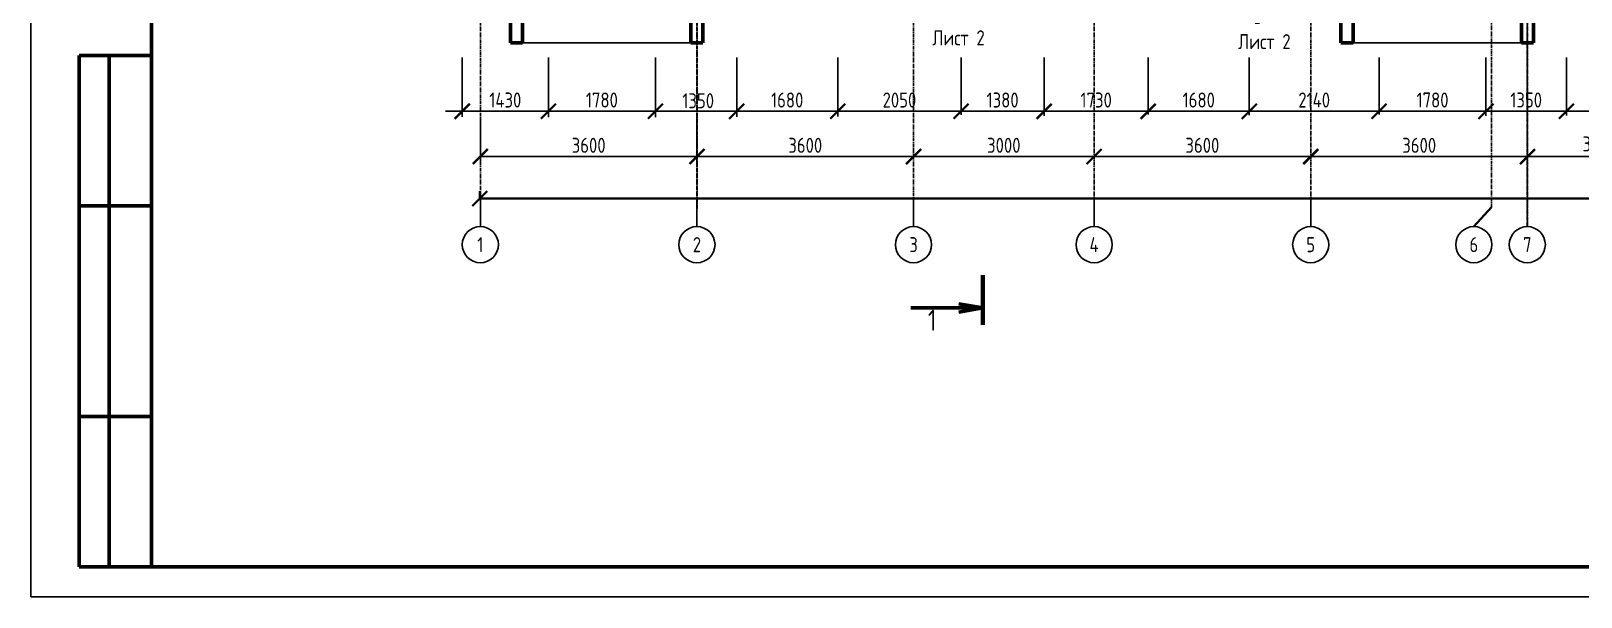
# Model space of a CAD drawing. Header units: millimetres. Extents: x 83035 to 329678, y -103769 to 22061.
# Drawn here: x 161957 to 187717, y -34451 to -25046 of the extents above; entities that cross this region are included whole.
import ezdxf

# ---------------------------------------------------------------- set-up
doc = ezdxf.new("R2010")
doc.units = ezdxf.units.MM
doc.header["$LTSCALE"] = 10
doc.linetypes.add('CENTER', pattern=[50.8, 31.75, -6.35, 6.35, -6.35])
for name, color, linetype, lineweight in [('Осевой', 4, 'CENTER', 30), ('Основной', 5, 'Continuous', 60), ('Размерный', 3, 'Continuous', 30), ('Разрез', 5, 'Continuous', 40), ('Символ разрез', 3, 'Continuous', 20), ('Символьный', 3, 'Continuous', 30), ('Текст', 244, 'Continuous', 30)]:
    doc.layers.add(name, color=color, linetype=linetype, lineweight=lineweight)
doc.styles.add('1.10', font='', dxfattribs={"height": 25})
doc.styles.add('2.5', font='', dxfattribs={"height": 250})
doc.styles.get('1.10').set_extended_font_data('GOST type A')
doc.styles.get('2.5').set_extended_font_data('GOST type A')
doc.dimstyles.new('Размеры', dxfattribs={"dimtxt": 250, "dimasz": 250, "dimexe": 125, "dimexo": 62.5, "dimgap": 62.5, "dimtad": 1, "dimtxsty": '2.5', "dimblk": 'ARCHTICK', "dimcen": 250, "dimadec": 0, "dimazin": 0, "dimtfac": 1, "dimtmove": 1, "dimatfit": 3, "dimfxl": 1.25, "dimarcsym": 0})

# ---------------------------------------------------------------- blocks, each defined once
blk = doc.blocks.new('_ArchTick')
at = {"color": 0, "linetype": 'ByBlock', "const_width": 0.15}
blk.add_lwpolyline([(-0.5, -0.5), (0.5, 0.5)], dxfattribs=at)
blk = doc.blocks.new('*D598')
at = {"layer": 'Размерный', "color": 0, "linetype": 'ByBlock', "lineweight": -2, "ltscale": 500}
for p, q in [((169125, -26380), (169125, -26255)), ((170555, -26380), (170555, -26255)), ((169125, -26380), (170555, -26380))]:
    blk.add_line(p, q, dxfattribs=at)
at = {"layer": 'Размерный', "color": 0, "lineweight": -2, "ltscale": 500, "xscale": 250, "yscale": 250, "zscale": 250, "rotation": 180}
blk.add_blockref('_ArchTick', (169125, -26380), dxfattribs=at)
at = {"layer": 'Размерный', "color": 0, "lineweight": -2, "ltscale": 500, "xscale": 250, "yscale": 250, "zscale": 250}
blk.add_blockref('_ArchTick', (170555, -26380), dxfattribs=at)
at = {"layer": 'Размерный', "color": 0, "ltscale": 500, "insert": (169840, -26193), "char_height": 250, "attachment_point": 5, "style": '2.5'}
blk.add_mtext('1430', dxfattribs=at)
blk = doc.blocks.new('*D599')
at = {"layer": 'Размерный', "color": 0, "linetype": 'ByBlock', "lineweight": -2, "ltscale": 500}
for p, q in [((170555, -26380), (170555, -26255)), ((172335, -26380), (172335, -26255)), ((170555, -26380), (172335, -26380))]:
    blk.add_line(p, q, dxfattribs=at)
at = {"layer": 'Размерный', "color": 0, "lineweight": -2, "ltscale": 500, "xscale": 250, "yscale": 250, "zscale": 250, "rotation": 180}
blk.add_blockref('_ArchTick', (170555, -26380), dxfattribs=at)
at = {"layer": 'Размерный', "color": 0, "lineweight": -2, "ltscale": 500, "xscale": 250, "yscale": 250, "zscale": 250}
blk.add_blockref('_ArchTick', (172335, -26380), dxfattribs=at)
at = {"layer": 'Размерный', "color": 0, "ltscale": 500, "insert": (171445, -26193), "char_height": 250, "attachment_point": 5, "style": '2.5'}
blk.add_mtext('1780', dxfattribs=at)
blk = doc.blocks.new('*D600')
at = {"layer": 'Размерный', "color": 0, "linetype": 'ByBlock', "lineweight": -2, "ltscale": 500}
for p, q in [((172335, -26380), (172335, -26255)), ((173685, -26380), (173685, -26255)), ((172335, -26380), (173685, -26380))]:
    blk.add_line(p, q, dxfattribs=at)
at = {"layer": 'Размерный', "color": 0, "lineweight": -2, "ltscale": 500, "xscale": 250, "yscale": 250, "zscale": 250, "rotation": 180}
blk.add_blockref('_ArchTick', (172335, -26380), dxfattribs=at)
at = {"layer": 'Размерный', "color": 0, "lineweight": -2, "ltscale": 500, "xscale": 250, "yscale": 250, "zscale": 250}
blk.add_blockref('_ArchTick', (173685, -26380), dxfattribs=at)
at = {"layer": 'Размерный', "color": 0, "ltscale": 500, "insert": (173046, -26205), "char_height": 250, "attachment_point": 5, "style": '2.5'}
blk.add_mtext('1350', dxfattribs=at)
blk = doc.blocks.new('*D601')
at = {"layer": 'Размерный', "color": 0, "linetype": 'ByBlock', "lineweight": -2, "ltscale": 500}
for p, q in [((173685, -26380), (173685, -26255)), ((175365, -26380), (175365, -26255)), ((173685, -26380), (175365, -26380))]:
    blk.add_line(p, q, dxfattribs=at)
at = {"layer": 'Размерный', "color": 0, "lineweight": -2, "ltscale": 500, "xscale": 250, "yscale": 250, "zscale": 250, "rotation": 180}
blk.add_blockref('_ArchTick', (173685, -26380), dxfattribs=at)
at = {"layer": 'Размерный', "color": 0, "lineweight": -2, "ltscale": 500, "xscale": 250, "yscale": 250, "zscale": 250}
blk.add_blockref('_ArchTick', (175365, -26380), dxfattribs=at)
at = {"layer": 'Размерный', "color": 0, "ltscale": 500, "insert": (174525, -26193), "char_height": 250, "attachment_point": 5, "style": '2.5'}
blk.add_mtext('1680', dxfattribs=at)
blk = doc.blocks.new('*D602')
at = {"layer": 'Размерный', "color": 0, "linetype": 'ByBlock', "lineweight": -2, "ltscale": 500}
for p, q in [((175365, -26380), (175365, -26255)), ((177415, -26380), (177415, -26255)), ((175365, -26380), (177415, -26380))]:
    blk.add_line(p, q, dxfattribs=at)
at = {"layer": 'Размерный', "color": 0, "lineweight": -2, "ltscale": 500, "xscale": 250, "yscale": 250, "zscale": 250, "rotation": 180}
blk.add_blockref('_ArchTick', (175365, -26380), dxfattribs=at)
at = {"layer": 'Размерный', "color": 0, "lineweight": -2, "ltscale": 500, "xscale": 250, "yscale": 250, "zscale": 250}
blk.add_blockref('_ArchTick', (177415, -26380), dxfattribs=at)
at = {"layer": 'Размерный', "color": 0, "ltscale": 500, "insert": (176390, -26193), "char_height": 250, "attachment_point": 5, "style": '2.5'}
blk.add_mtext('2050', dxfattribs=at)
blk = doc.blocks.new('*D603')
at = {"layer": 'Размерный', "color": 0, "linetype": 'ByBlock', "lineweight": -2, "ltscale": 500}
for p, q in [((177415, -26380), (177415, -26255)), ((178795, -26380), (178795, -26255)), ((177415, -26380), (178795, -26380))]:
    blk.add_line(p, q, dxfattribs=at)
at = {"layer": 'Размерный', "color": 0, "lineweight": -2, "ltscale": 500, "xscale": 250, "yscale": 250, "zscale": 250, "rotation": 180}
blk.add_blockref('_ArchTick', (177415, -26380), dxfattribs=at)
at = {"layer": 'Размерный', "color": 0, "lineweight": -2, "ltscale": 500, "xscale": 250, "yscale": 250, "zscale": 250}
blk.add_blockref('_ArchTick', (178795, -26380), dxfattribs=at)
at = {"layer": 'Размерный', "color": 0, "ltscale": 500, "insert": (178105, -26193), "char_height": 250, "attachment_point": 5, "style": '2.5'}
blk.add_mtext('1380', dxfattribs=at)
blk = doc.blocks.new('*D604')
at = {"layer": 'Размерный', "color": 0, "linetype": 'ByBlock', "lineweight": -2, "ltscale": 500}
for p, q in [((178795, -26380), (178795, -26255)), ((180525, -26380), (180525, -26255)), ((178795, -26380), (180525, -26380))]:
    blk.add_line(p, q, dxfattribs=at)
at = {"layer": 'Размерный', "color": 0, "lineweight": -2, "ltscale": 500, "xscale": 250, "yscale": 250, "zscale": 250, "rotation": 180}
blk.add_blockref('_ArchTick', (178795, -26380), dxfattribs=at)
at = {"layer": 'Размерный', "color": 0, "lineweight": -2, "ltscale": 500, "xscale": 250, "yscale": 250, "zscale": 250}
blk.add_blockref('_ArchTick', (180525, -26380), dxfattribs=at)
at = {"layer": 'Размерный', "color": 0, "ltscale": 500, "insert": (179660, -26193), "char_height": 250, "attachment_point": 5, "style": '2.5'}
blk.add_mtext('1730', dxfattribs=at)
blk = doc.blocks.new('*D605')
at = {"layer": 'Размерный', "color": 0, "linetype": 'ByBlock', "lineweight": -2, "ltscale": 500}
for p, q in [((180525, -26380), (180525, -26255)), ((182205, -26380), (182205, -26255)), ((180525, -26380), (182205, -26380))]:
    blk.add_line(p, q, dxfattribs=at)
at = {"layer": 'Размерный', "color": 0, "lineweight": -2, "ltscale": 500, "xscale": 250, "yscale": 250, "zscale": 250, "rotation": 180}
blk.add_blockref('_ArchTick', (180525, -26380), dxfattribs=at)
at = {"layer": 'Размерный', "color": 0, "lineweight": -2, "ltscale": 500, "xscale": 250, "yscale": 250, "zscale": 250}
blk.add_blockref('_ArchTick', (182205, -26380), dxfattribs=at)
at = {"layer": 'Размерный', "color": 0, "ltscale": 500, "insert": (181365, -26193), "char_height": 250, "attachment_point": 5, "style": '2.5'}
blk.add_mtext('1680', dxfattribs=at)
blk = doc.blocks.new('*D655')
at = {"layer": 'Размерный', "color": 0, "lineweight": -2}
for p, q in [((169425, -26495), (169425, -27257)), ((173025, -26504), (173025, -27257)), ((169425, -27132), (173025, -27132))]:
    blk.add_line(p, q, dxfattribs=at)
at = {"layer": 'Размерный', "color": 0, "lineweight": -2, "xscale": 250, "yscale": 250, "zscale": 250, "rotation": 180}
blk.add_blockref('_ArchTick', (169425, -27132), dxfattribs=at)
at = {"layer": 'Размерный', "color": 0, "lineweight": -2, "xscale": 250, "yscale": 250, "zscale": 250}
blk.add_blockref('_ArchTick', (173025, -27132), dxfattribs=at)
at = {"layer": 'Размерный', "color": 0, "insert": (171225, -26945), "char_height": 250, "attachment_point": 5, "style": '2.5'}
blk.add_mtext('3600', dxfattribs=at)
blk = doc.blocks.new('*D656')
at = {"layer": 'Размерный', "color": 0, "lineweight": -2}
for p, q in [((173025, -27070), (173025, -27007)), ((176625, -27070), (176625, -27007)), ((173025, -27132), (176625, -27132))]:
    blk.add_line(p, q, dxfattribs=at)
at = {"layer": 'Размерный', "color": 0, "lineweight": -2, "xscale": 250, "yscale": 250, "zscale": 250, "rotation": 180}
blk.add_blockref('_ArchTick', (173025, -27132), dxfattribs=at)
at = {"layer": 'Размерный', "color": 0, "lineweight": -2, "xscale": 250, "yscale": 250, "zscale": 250}
blk.add_blockref('_ArchTick', (176625, -27132), dxfattribs=at)
at = {"layer": 'Размерный', "color": 0, "insert": (174825, -26945), "char_height": 250, "attachment_point": 5, "style": '2.5'}
blk.add_mtext('3600', dxfattribs=at)
blk = doc.blocks.new('*D657')
at = {"layer": 'Размерный', "color": 0, "lineweight": -2}
for p, q in [((176625, -27070), (176625, -27007)), ((179625, -27070), (179625, -27007)), ((176625, -27132), (179625, -27132))]:
    blk.add_line(p, q, dxfattribs=at)
at = {"layer": 'Размерный', "color": 0, "lineweight": -2, "xscale": 250, "yscale": 250, "zscale": 250, "rotation": 180}
blk.add_blockref('_ArchTick', (176625, -27132), dxfattribs=at)
at = {"layer": 'Размерный', "color": 0, "lineweight": -2, "xscale": 250, "yscale": 250, "zscale": 250}
blk.add_blockref('_ArchTick', (179625, -27132), dxfattribs=at)
at = {"layer": 'Размерный', "color": 0, "insert": (178125, -26945), "char_height": 250, "attachment_point": 5, "style": '2.5'}
blk.add_mtext('3000', dxfattribs=at)
blk = doc.blocks.new('*D658')
at = {"layer": 'Размерный', "color": 0, "lineweight": -2}
for p, q in [((179625, -27070), (179625, -27007)), ((183225, -27070), (183225, -27007)), ((183225, -27132), (179625, -27132))]:
    blk.add_line(p, q, dxfattribs=at)
at = {"layer": 'Размерный', "color": 0, "lineweight": -2, "xscale": 250, "yscale": 250, "zscale": 250, "rotation": 180}
blk.add_blockref('_ArchTick', (179625, -27132), dxfattribs=at)
at = {"layer": 'Размерный', "color": 0, "lineweight": -2, "xscale": 250, "yscale": 250, "zscale": 250}
blk.add_blockref('_ArchTick', (183225, -27132), dxfattribs=at)
at = {"layer": 'Размерный', "color": 0, "insert": (181425, -26945), "char_height": 250, "attachment_point": 5, "style": '2.5'}
blk.add_mtext('3600', dxfattribs=at)
blk = doc.blocks.new('64')
at = {"layer": 'Размерный', "color": 0, "ltscale": 0.5}
blk.add_circle((-187285, -31689), 300, dxfattribs=at)
at = {"layer": 'Символьный', "color": 0, "ltscale": 0.5}
blk.add_line((-187285, -31389), (-187285, -30925), dxfattribs=at)
blk = doc.blocks.new('184')
at = {"color": 0, "linetype": 'ByBlock', "const_width": 37.5}
for points in [[(-164982, -29107), (-165232, -29357)], [(-162232, -29357), (-161982, -29107)], [(-161982, -29107), (-162232, -29357)], [(-158632, -29357), (-158382, -29107)], [(-158382, -29107), (-158632, -29357)], [(-155032, -29357), (-154782, -29107)]]:
    blk.add_lwpolyline(points, dxfattribs=at)
at = {"layer": 'Размерный', "color": 0}
for p, q in [((-175332, -29234), (-178330, -29234)), ((-175308, -29233), (-172311, -29233)), ((-168710, -29233), (-172310, -29233)), ((-168707, -29232), (-165107, -29232)), ((-162107, -29232), (-165107, -29232)), ((-158507, -29232), (-162107, -29232)), ((-154907, -29232), (-158507, -29232))]:
    blk.add_line(p, q, dxfattribs=at)
at = {"layer": 'Размерный', "color": 0, "xscale": 250, "yscale": 250, "zscale": 250}
blk.add_blockref('_ArchTick', (-175332, -29234), dxfattribs=at)
at = {"layer": 'Размерный', "color": 0, "xscale": 250, "yscale": 250, "zscale": 250, "rotation": 180}
for p in [(-172310, -29233), (-168707, -29232)]:
    blk.add_blockref('_ArchTick', p, dxfattribs=at)
at = {"layer": 'Размерный', "color": 0, "style": '2.5'}
for p in [(-177416, -29148), (-174228, -29148), (-163910, -29148)]:
    blk.add_text('3000', height=250, dxfattribs=at).set_placement(p)
at = {"layer": 'Размерный', "color": 0, "char_height": 250, "attachment_point": 5, "style": '2.5'}
for insert in [(-170530, -29046), (-166753, -29046), (-160204, -29039), (-156634, -29046)]:
    blk.add_mtext('3600', dxfattribs=dict(at, insert=insert))

msp = doc.modelspace()

# ---------------------------------------------------------------- linework, layer by layer
at = {"color": 0, "linetype": 'Continuous', "lineweight": 25, "ltscale": 100}
for p, q in [((161957.025, 22060.55), (161957.025, -34450.591)), ((161957.025, -34450.591), (242217.907, -34450.591))]:
    msp.add_line(p, q, dxfattribs=at)
at = {"color": 0, "linetype": 'Continuous', "lineweight": 60, "ltscale": 100}
for p, q in [((163957.025, 21560.55), (163957.025, -33950.591)), ((163957.025, -33950.591), (241717.907, -33950.591))]:
    msp.add_line(p, q, dxfattribs=at)
at = {"color": 0, "linetype": 'Continuous', "lineweight": 60}
for p, q in [((162757.025, -33950.591), (162757.025, -25450.591)), ((163957.025, -25450.591), (162757.025, -25450.591)), ((163257.025, -33950.591), (163257.025, -25450.591)), ((162757.025, -27950.591), (163957.025, -27950.591)), ((163957.025, -33950.591), (163957.025, -28339.45)), ((162757.025, -31450.591), (163957.025, -31450.591)), ((163957.025, -33950.591), (162757.025, -33950.591))]:
    msp.add_line(p, q, dxfattribs=at)
at = {"layer": 'Осевой', "color": 0, "ltscale": 0.2}
for p, q in [((173026.236, -27996.057), (173026.236, -9568.273)), ((186820.183, -28284.321), (186820.183, -9540.958)), ((169424.977, -28296.058), (169424.977, -10682.601)), ((173025.145, -28296.098), (173025.145, -10736.075)), ((176624.977, -27996.057), (176624.977, -10754.379)), ((179624.977, -28296.098), (179624.977, -10736.075)), ((183224.977, -28296.059), (183224.977, -10722.591)), ((186227.879, -27975.346), (186227.879, -10683.982)), ((186828.481, -28296.098), (186828.481, -10736.075))]:
    msp.add_line(p, q, dxfattribs=at)
at = {"layer": 'Основной', "color": 0}
for p, q in [((169925.145, -25241.945), (169925.145, -24041.945)), ((170125.145, -24041.945), (170125.145, -25241.945)), ((172925.145, -25241.945), (172925.145, -24041.945)), ((173125.145, -24041.945), (173125.145, -25241.945)), ((183728.481, -25241.945), (183728.481, -24041.945)), ((183928.481, -24041.945), (183928.481, -25241.945)), ((186728.481, -25241.945), (186728.481, -24041.945)), ((186928.481, -24041.945), (186928.481, -25241.945)), ((170125.145, -25241.945), (169925.145, -25241.945)), ((172925.145, -25241.945), (173125.145, -25241.945)), ((183928.481, -25241.945), (183728.481, -25241.945)), ((186728.481, -25241.945), (186928.481, -25241.945)), ((177777.977, -29646.833), (177377.063, -29576.816)), ((177777.977, -29646.833), (177377.063, -29716.851))]:
    msp.add_line(p, q, dxfattribs=at)
at = {"layer": 'Основной', "color": 0, "lineweight": 30}
for p, q in [((170125.145, -25241.945), (172925.145, -25241.945)), ((183928.481, -25241.945), (186728.481, -25241.945))]:
    msp.add_line(p, q, dxfattribs=at)
at = {"layer": 'Основной', "color": 0, "lineweight": 80, "ltscale": 0.5}
msp.add_line((177777.977, -29102.21), (177777.977, -29925.871), dxfattribs=at)
at = {"layer": 'Основной', "color": 0, "ltscale": 0.5}
msp.add_line((177777.977, -29646.833), (176581.886, -29646.833), dxfattribs=at)
at = {"layer": 'Размерный', "color": 0, "ltscale": 500}
for p, q in [((169124.977, -25485.514), (169124.977, -26469.403)), ((170555.145, -25485.514), (170555.145, -26476.535)), ((172335.145, -25485.514), (172335.145, -26476.535)), ((173684.977, -25485.709), (173684.977, -26470.695)), ((175364.977, -25485.7), (175364.977, -26464.33)), ((177414.561, -25485.727), (177414.561, -26438.075)), ((178794.561, -25485.783), (178794.561, -26457.771)), ((180524.977, -25486.015), (180524.977, -26435.719)), ((182204.977, -25486.015), (182204.977, -26446.763)), ((184361.691, -25487.777), (184361.691, -26433.691)), ((186138.481, -25488.469), (186138.481, -26457.893)), ((187474.594, -25488.69), (187474.594, -26450.828)), ((182204.977, -26380.089), (182204.977, -26255.089)), ((184361.691, -26380.089), (184361.691, -26255.089)), ((184361.691, -26380.089), (184361.691, -26255.089)), ((186138.481, -26380.089), (186138.481, -26255.089)), ((186138.481, -26380.089), (186138.481, -26255.089)), ((187474.594, -26380.089), (187474.594, -26255.089)), ((187474.594, -26380.089), (187474.594, -26255.089)), ((168848.146, -26380.089), (190110.04, -26380.089)), ((182204.977, -26380.089), (184361.691, -26380.089)), ((184361.691, -26380.089), (186138.481, -26380.089)), ((186138.481, -26380.089), (187474.594, -26380.089)), ((187474.594, -26380.089), (188852.924, -26380.089))]:
    msp.add_line(p, q, dxfattribs=at)
at = {"layer": 'Размерный', "color": 0}
for p, q in [((183228.576, -27070.706), (183228.576, -27008.206)), ((186828.576, -27070.706), (186828.576, -27008.206)), ((186828.845, -27071.163), (186828.845, -27008.663)), ((183228.576, -27133.206), (186828.576, -27133.206))]:
    msp.add_line(p, q, dxfattribs=at)
at = {"layer": 'Размерный', "color": 0, "ltscale": 0.5}
for centre in [(169424.977, -28596.057), (173024.977, -28596.057), (179624.977, -28596.057), (183224.977, -28596.057), (185936.592, -28596.057), (185936.592, -28596.057), (185936.592, -28596.057), (185936.592, -28596.057), (185936.592, -28596.057), (185936.592, -28596.057), (185936.592, -28596.057), (185936.592, -28596.057), (186825.111, -28596.057)]:
    msp.add_circle(centre, 300, dxfattribs=at)
at = {"layer": 'Разрез', "color": 0, "ltscale": 500}
for p, q in [((169414.715, -27851.188), (169414.715, -27705.149)), ((169414.715, -27830.149), (210252.164, -27830.149)), ((186227.879, -27975.346), (185936.591, -28296.057))]:
    msp.add_line(p, q, dxfattribs=at)
at = {"layer": 'Символьный', "color": 0, "ltscale": 0.5}
for p, q in [((169424.977, -28296.057), (169424.977, -27832.487)), ((173024.977, -28296.057), (173024.977, -27832.487)), ((179624.977, -28296.057), (179624.977, -27832.487)), ((183224.977, -28296.057), (183224.977, -27832.487))]:
    msp.add_line(p, q, dxfattribs=at)

# ---------------------------------------------------------------- block references
at = {"layer": 'Размерный', "color": 0, "ltscale": 500, "xscale": 250, "yscale": 250, "zscale": 250, "rotation": 180}
for p in [(182204.977, -26380.089), (184361.691, -26380.089), (186138.481, -26380.089), (187474.594, -26380.089)]:
    msp.add_blockref('_ArchTick', p, dxfattribs=at)
at = {"layer": 'Размерный', "color": 0, "ltscale": 500, "xscale": 250, "yscale": 250, "zscale": 250}
for p in [(184361.691, -26380.089), (186138.481, -26380.089), (187474.594, -26380.089)]:
    msp.add_blockref('_ArchTick', p, dxfattribs=at)
at = {"layer": 'Размерный', "color": 0, "xscale": 250, "yscale": 250, "zscale": 250, "rotation": 180}
for p in [(183228.576, -27133.206), (186828.845, -27133.663)]:
    msp.add_blockref('_ArchTick', p, dxfattribs=at)
at = {"layer": 'Размерный', "color": 0, "xscale": 250, "yscale": 250, "zscale": 250}
msp.add_blockref('_ArchTick', (186828.576, -27133.206), dxfattribs=at)
at = {"layer": 'Размерный', "color": 0}
msp.add_blockref('64', (363909.932, 3092.996), dxfattribs=at)
at = {"layer": 'Разрез', "color": 0}
msp.add_blockref('184', (365158.741, 2100.431), dxfattribs=at)
at = {"layer": 'Разрез', "color": 0, "ltscale": 500, "xscale": 250, "yscale": 250, "zscale": 250, "rotation": 180}
msp.add_blockref('_ArchTick', (169414.715, -27830.149), dxfattribs=at)

# ---------------------------------------------------------------- texts
at = {"layer": 'Размерный', "color": 0, "ltscale": 500, "char_height": 250, "attachment_point": 5, "style": '2.5'}
for s, insert in [('2140', (183283.334, -26192.589)), ('1780', (185250.086, -26192.589)), ('1350', (186806.537, -26192.589))]:
    msp.add_mtext(s, dxfattribs=dict(at, insert=insert))
at = {"layer": 'Размерный', "color": 0, "insert": (185028.576, -26945.706), "char_height": 250, "attachment_point": 5, "style": '2.5'}
msp.add_mtext('3600', dxfattribs=at)
at = {"layer": 'Символ разрез', "color": 0, "ltscale": 500, "char_height": 250, "attachment_point": 1, "style": '1.10'}
for s, insert, width in [('2\\PЛист 2', (176936.304, -24617.639), 3227.30226), ('  5\\PЛист 2', (182019.718, -24680.883), 1862.52636)]:
    msp.add_mtext(s, dxfattribs=dict(at, insert=insert, width=width))
at = {"layer": 'Символьный', "color": 0, "ltscale": 0.5, "char_height": 250, "width": 223.28661, "attachment_point": 5, "style": '2.5'}
for s, insert in [('{\\fGOST type A|b0|i0|c204|p34;1}', (169424.977, -28596.057)), ('{\\fGOST type A|b0|i0|c204|p34;2}', (173024.977, -28596.057)), ('{\\fGOST type A|b0|i0|c204|p34;3}', (176624.977, -28596.057)), ('{\\fGOST type A|b0|i0|c204|p34;4}', (179624.977, -28596.057)), ('{\\fGOST type A|b0|i0|c204|p34;5}', (183224.977, -28596.057)), ('{\\fGOST type A|b0|i0|c204|p34;6}', (185936.592, -28596.057)), ('{\\fGOST type A|b0|i0|c204|p34;6}', (185936.592, -28596.057)), ('{\\fGOST type A|b0|i0|c204|p34;6}', (185936.592, -28596.057)), ('{\\fGOST type A|b0|i0|c204|p34;6}', (185936.592, -28596.057)), ('{\\fGOST type A|b0|i0|c204|p34;6}', (185936.592, -28596.057)), ('{\\fGOST type A|b0|i0|c204|p34;6}', (185936.592, -28596.057)), ('{\\fGOST type A|b0|i0|c204|p34;6}', (185936.592, -28596.057)), ('{\\fGOST type A|b0|i0|c204|p34;6}', (185936.592, -28596.057)), ('7', (186825.111, -28596.057))]:
    msp.add_mtext(s, dxfattribs=dict(at, insert=insert))
at = {"layer": 'Текст', "color": 0, "ltscale": 0.5, "insert": (176933.526, -29852.395), "char_height": 350, "width": 441.14341, "attachment_point": 5, "style": '2.5'}
msp.add_mtext('1', dxfattribs=at)

# ---------------------------------------------------------------- dimensions: what is measured, and where the dimension line sits
at = {"layer": 'Размерный', "color": 0, "ltscale": 500}
for base, p1, p2, override, picture, middle in [((170555.145, -26380.089), (169124.977, -26380.089), (170555.145, -26380.089), {"dimdec": 0, "dimfxl": 100, "dimfxlon": 1, "dimarcsym": 1}, '*D598', (169840.061, -26192.589)), ((172335.145, -26380.089), (170555.145, -26380.089), (172335.145, -26380.089), {"dimfxl": 100, "dimfxlon": 1, "dimarcsym": 1}, '*D599', (171445.145, -26192.589)), ((175364.977, -26380.089), (173684.977, -26380.089), (175364.977, -26380.089), {"dimfxl": 100, "dimfxlon": 1, "dimarcsym": 1}, '*D601', (174524.977, -26192.589)), ((177414.561, -26380.089), (175364.977, -26380.089), (177414.561, -26380.089), {"dimdec": 0, "dimfxl": 100, "dimfxlon": 1, "dimarcsym": 1}, '*D602', (176389.769, -26192.589)), ((178794.561, -26380.089), (177414.561, -26380.089), (178794.561, -26380.089), {"dimfxl": 100, "dimfxlon": 1, "dimarcsym": 1}, '*D603', (178104.561, -26192.589)), ((180524.977, -26380.089), (178794.561, -26380.089), (180524.977, -26380.089), {"dimdec": 0, "dimfxl": 100, "dimfxlon": 1, "dimarcsym": 1}, '*D604', (179659.769, -26192.589)), ((182204.977, -26380.089), (180524.977, -26380.089), (182204.977, -26380.089), {"dimfxl": 100, "dimfxlon": 1, "dimarcsym": 1}, '*D605', (181364.977, -26192.589))]:
    dim = msp.add_linear_dim(base=base, p1=p1, p2=p2, dimstyle='Размеры', override=override, dxfattribs=at)
    dim.commit()
    dim.dimension.update_dxf_attribs({"geometry": picture, "text_midpoint": middle})
dim = msp.add_linear_dim(base=(173684.977, -26380.089), p1=(172335.145, -26380.089), p2=(173684.977, -26380.089), dimstyle='Размеры', override={"dimdec": 0, "dimfxl": 100, "dimfxlon": 1, "dimarcsym": 1}, dxfattribs=at)
dim.commit()
dim.dimension.update_dxf_attribs({"geometry": '*D600', "text_midpoint": (173045.922, -26392.185), "dimtype": 160})
at = {"layer": 'Размерный', "color": 0}
for base, p1, p2, picture, middle in [((173024.977, -27132.487), (169424.977, -26432.487), (173024.977, -26441.945), '*D655', (171224.977, -26944.987)), ((176624.977, -27132.487), (173024.977, -27132.487), (176624.977, -27132.487), '*D656', (174824.977, -26944.987)), ((179624.977, -27132.487), (176624.977, -27132.487), (179624.977, -27132.487), '*D657', (178124.977, -26944.987)), ((179624.977, -27132.487), (183224.977, -27132.487), (179624.977, -27132.487), '*D658', (181424.977, -26944.987))]:
    dim = msp.add_linear_dim(base=base, p1=p1, p2=p2, dimstyle='Размеры', dxfattribs=at)
    dim.commit()
    dim.dimension.update_dxf_attribs({"geometry": picture, "text_midpoint": middle})

doc.saveas('drawing.dxf')
